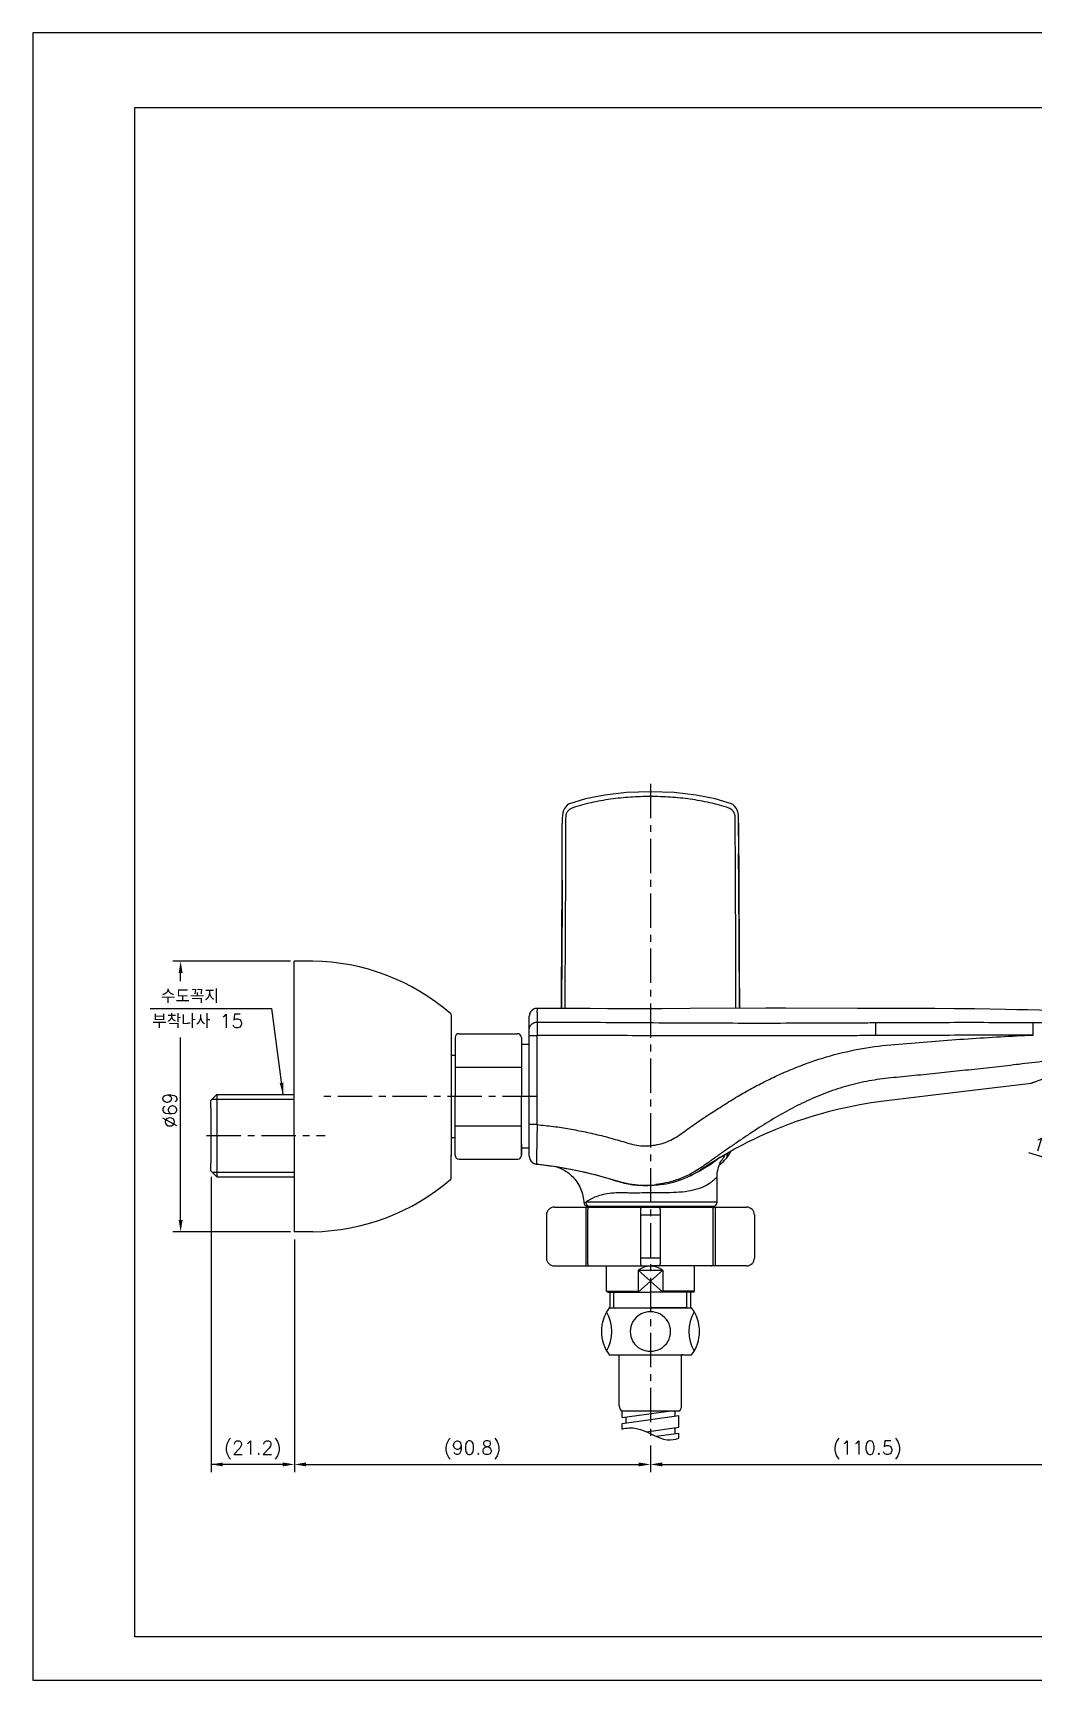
# Model space of a CAD drawing. Extents: x 20895 to 21489, y -3026 to -2606.
# Drawn here: x 20895.3 to 21150.3, y -3026.2 to -2606.2 of the extents above; entities that cross this region are included whole.
import ezdxf

# ---------------------------------------------------------------- set-up
doc = ezdxf.new("R2010")
doc.units = 0
doc.header["$LTSCALE"] = 7
doc.header["$MEASUREMENT"] = 0
doc.linetypes.add('ASULTYPE', pattern=[3, 2.5, 0.5])
doc.linetypes.add('CENTER', pattern=[2, 1.25, -0.25, 0.25, -0.25])
doc.layers.get('0').update_dxf_attribs({"color": 2, "linetype": 'CONTINUOUS'})
doc.layers.get('Defpoints').update_dxf_attribs({"linetype": 'CONTINUOUS'})
for name, color, linetype in [('02___PRT_ALL_AXES', 7, 'CONTINUOUS'), ('CL', 1, 'CENTER'), ('D', 2, 'CONTINUOUS'), ('DWG', 7, 'CONTINUOUS'), ('TXT', 4, 'CONTINUOUS')]:
    doc.layers.add(name, color=color, linetype=linetype)
doc.styles.add('GHS', font='ROMANS.shx', dxfattribs={"bigfont": 'GHS.shx'})
doc.dimstyles.new('ISO-25', dxfattribs={"dimscale": 0, "dimtxt": 3.5, "dimasz": 2, "dimexe": 1, "dimexo": 1, "dimgap": 1, "dimtad": 1, "dimdec": 4, "dimdsep": 46, "dimtxsty": 'GHS', "dimcen": 3, "dimclrd": 256, "dimclre": 256, "dimclrt": 256, "dimadec": 3, "dimazin": 0, "dimtfac": 1, "dimtdec": 4, "dimtmove": 0, "dimatfit": 0, "dimfxl": 0, "dimtvp": 1, "dimtolj": 1, "dimtzin": 0, "dimlwd": -1, "dimlwe": -1, "dimarcsym": 0})
doc.dimstyles.new('STANDARD$7', dxfattribs={"dimtxt": 3.5, "dimasz": 3, "dimexe": 1, "dimexo": 1, "dimgap": 1, "dimtad": 1, "dimdec": 4, "dimdsep": 46, "dimtxsty": 'GHS', "dimcen": 1, "dimclrd": 256, "dimclre": 256, "dimclrt": 2, "dimadec": 4, "dimazin": 2, "dimtfac": 1, "dimtdec": 4, "dimtmove": 2, "dimatfit": 2, "dimfxl": 0, "dimtolj": 1, "dimtzin": 0, "dimlwd": -1, "dimlwe": -1, "dimarcsym": 0})

# ---------------------------------------------------------------- blocks, each defined once
blk = doc.blocks.new('*D1')
at = {"layer": 'D'}
for p, q in [((21163.27, -2880.38), (21163.27, -2896.19)), ((21163.62, -2877.11), (21166.92, -2895.87)), ((21157.34, -2894.29), (21149.22, -2891.77))]:
    blk.add_line(p, q, dxfattribs=at)
for start, end in [(288.5842, 297.1683), (252.783, 270), (252.8317, 261.4158), (270, 280)]:
    blk.add_arc((21163.27, -2875.14), 20.04, start, end, dxfattribs=at)
for points in [[(21169.78, -2894.63), (21169.53, -2893.66), (21166.75, -2894.88)], [(21160.32, -2894.46), (21160.24, -2895.46), (21163.27, -2895.19)]]:
    blk.add_solid(points, dxfattribs=at)
at = {"layer": 'Defpoints', "color": 0}
for p in [(21160.56, -2859.78), (21163.27, -2875.14), (21163.44, -2876.13), (21163.27, -2879.38), (21165.6, -2895.05)]:
    blk.add_point(p, dxfattribs=at)
at = {"layer": 'D', "insert": (21154.09, -2890.4), "char_height": 3.5, "attachment_point": 5, "rotation": 342.783, "style": 'GHS'}
blk.add_mtext('\\A1;10°', dxfattribs=at)

msp = doc.modelspace()

# ---------------------------------------------------------------- linework, layer by layer
at = {"color": 7, "linetype": 'Continuous'}
for p, q in [((21028.56762, -2854.96787), (21023.85898, -2854.97392)), ((21032.58357, -2854.98233), (21028.56762, -2854.96787)), ((21037.38453, -2855.02407), (21032.58357, -2854.98233)), ((21041.8353, -2855.07202), (21037.38453, -2855.02407)), ((21044.28721, -2855.08536), (21041.8353, -2855.07202)), ((21047.18833, -2855.08636), (21044.28721, -2855.08536)), ((21055.77801, -2855.05913), (21047.18833, -2855.08636)), ((21049.82165, -2855.06977), (21049.5506, -2855.07769)), ((21050.05282, -2855.06419), (21049.82165, -2855.06977)), ((21050.30085, -2855.05941), (21050.05282, -2855.06419)), ((21050.57318, -2855.05562), (21050.30085, -2855.05941)), ((21050.79952, -2855.05364), (21050.57318, -2855.05562)), ((21051.07473, -2855.05267), (21050.79952, -2855.05364)), ((21051.3613, -2855.05333), (21051.07473, -2855.05267)), ((21051.61606, -2855.05534), (21051.3613, -2855.05333)), ((21051.87647, -2855.05868), (21051.61606, -2855.05534)), ((21051.92791, -2855.05948), (21051.87647, -2855.05868)), ((21052.36168, -2855.06709), (21051.92791, -2855.05948)), ((21062.88756, -2855.02888), (21055.77801, -2855.05913)), ((21082.17346, -2854.90894), (21062.88756, -2855.02888)), ((21087.16249, -2854.90568), (21082.17346, -2854.90894)), ((21125.23605, -2855.01156), (21114.69714, -2855.00071)), ((21130.30261, -2855.04351), (21125.23605, -2855.01156)), ((21135.38838, -2855.10335), (21130.30261, -2855.04351)), ((21021.86463, -2892.64952), (21021.86463, -2856.97388)), ((21110.17584, -2858.59776), (21110.17767, -2861.90538)), ((21021.86463, -2861.90102), (21023.86463, -2861.90102)), ((21023.86463, -2884.61649), (21023.86463, -2861.90102)), ((21146.66681, -2869.24236), (21146.05897, -2869.3129)), ((21112.27133, -2878.56507), (21123.4654, -2877.19677)), ((21023.86463, -2884.61649), (21021.86463, -2884.61659)), ((21021.8736, -2892.84234), (21021.88626, -2892.91244)), ((21072.20429, -2893.06507), (21072.20441, -2893.06493)), ((21023.66306, -2894.65517), (21023.94501, -2894.68411)), ((21023.94501, -2894.68411), (21024.65207, -2894.76013)), ((21026.5364, -2894.9981), (21027.09552, -2895.07791)), ((21050.85191, -2900.15281), (21052.20148, -2900.14553)), ((21052.20148, -2900.14553), (21053.60895, -2900.04265)), ((21053.60895, -2900.04265), (21054.1816, -2899.9631)), ((21054.16824, -2899.86696), (21054.14026, -2899.87005)), ((21035.75552, -2904.46033), (21036.30601, -2904.41766)), ((21069.76463, -2904.41766), (21036.30601, -2904.41766)), ((21036.75469, -2905.41766), (21068.76462, -2905.41766))]:
    msp.add_line(p, q, dxfattribs=at)
at = {"linetype": 'ASULTYPE'}
msp.add_line((21052.75654, -2935.70897), (21052.74736, -2935.70897), dxfattribs=at)
at = {"linetype": 'Continuous'}
msp.add_lwpolyline([(20895.31243, -3026.23662), (21489.31243, -3026.23662), (21489.31243, -2606.23662), (20895.31243, -2606.23662)], close=True, dxfattribs=at)
at = {"color": 7, "linetype": 'Continuous'}
for points in [[(21023.85797, -2854.97387), (21023.68255, -2854.98226), (21023.40862, -2855.02661), (21023.13683, -2855.11097), (21022.87271, -2855.23778), (21022.62518, -2855.40469), (21022.40324, -2855.60852), (21022.21396, -2855.84558), (21022.06197, -2856.10826), (21021.952, -2856.38906), (21021.88627, -2856.68134), (21021.86463, -2856.97388)], [(21114.69714, -2855.00071), (21105.57844, -2854.9719), (21087.16249, -2854.90568)], [(21178.22807, -2858.11192), (21174.98441, -2857.56865), (21171.40425, -2857.0392), (21167.92936, -2856.59572), (21164.5531, -2856.23387), (21161.27112, -2855.94813), (21158.08189, -2855.72894), (21154.98242, -2855.5667), (21151.96614, -2855.44872), (21149.02909, -2855.36155), (21146.15271, -2855.29376), (21143.32275, -2855.23776), (21135.38838, -2855.10335)], [(21123.4654, -2877.19677), (21136.97704, -2875.56554), (21149.87021, -2874.01548)], [(21067.16619, -2895.02301), (21068.02196, -2894.46246), (21068.91683, -2893.89202), (21069.85933, -2893.31015), (21070.84347, -2892.7194), (21071.86349, -2892.12054), (21072.92411, -2891.51197), (21074.02883, -2890.89445), (21075.17922, -2890.27067), (21076.37826, -2889.64189), (21077.63269, -2889.00523), (21078.94833, -2888.35843), (21080.31624, -2887.70737), (21081.72997, -2887.05962), (21083.22283, -2886.40587), (21084.80314, -2885.74359), (21086.48022, -2885.07042), (21088.23228, -2884.40053), (21090.04121, -2883.74756), (21091.95461, -2883.09891), (21093.98095, -2882.45582), (21096.11983, -2881.82379), (21098.39274, -2881.20539), (21100.81165, -2880.60712), (21103.37911, -2880.03538), (21106.11518, -2879.49674), (21109.07915, -2879.00368), (21112.27133, -2878.56507)], [(21021.86463, -2892.64952), (21021.89152, -2892.97641), (21021.97306, -2893.29911), (21022.10567, -2893.60139), (21022.28585, -2893.87731), (21022.50884, -2894.11983), (21022.76869, -2894.32252), (21023.0581, -2894.47968), (21023.37028, -2894.58746), (21023.67683, -2894.64068)], [(21022.04645, -2893.48687), (21022.15792, -2893.70257), (21022.29129, -2893.89918), (21022.44424, -2894.07297), (21022.61279, -2894.22228), (21022.79082, -2894.34754), (21022.97466, -2894.4506), (21023.161, -2894.53261), (21023.34709, -2894.59442), (21023.53254, -2894.6369), (21023.66308, -2894.65514)], [(21069.76463, -2898.11813), (21069.7707, -2897.77279), (21069.81727, -2897.10381), (21069.8986, -2896.50493), (21070.0056, -2895.96325), (21070.13266, -2895.46782), (21070.27208, -2895.02306), (21070.41728, -2894.62943), (21070.55828, -2894.29578), (21070.68233, -2894.03402), (21070.78323, -2893.841), (21070.853, -2893.71836), (21070.87117, -2893.68819)], [(21070.84943, -2894.44703), (21071.26392, -2894.07412), (21071.65203, -2893.68856), (21072.00571, -2893.30033), (21072.20429, -2893.06507)], [(21072.20408, -2893.06541), (21072.39817, -2892.81866), (21072.75822, -2892.30161), (21073.08258, -2891.7598), (21073.32941, -2891.28541)], [(21023.67677, -2894.64068), (21028.80093, -2895.28379), (21034.18527, -2896.27161), (21038.82277, -2897.371), (21042.4749, -2898.39559), (21045.13115, -2899.15257), (21047.42434, -2899.66744), (21049.57937, -2899.95163), (21051.45925, -2900.02609), (21053.68514, -2899.91627), (21054.168, -2899.86699)], [(21024.31992, -2894.72088), (21024.60927, -2894.75329), (21025.17177, -2894.81998)], [(21024.99239, -2894.79799), (21025.4696, -2894.8565), (21025.9996, -2894.92503), (21026.5364, -2894.9981)], [(21027.09552, -2895.07791), (21028.00428, -2895.2152), (21028.99694, -2895.3749), (21030.08068, -2895.55952), (21031.23274, -2895.7665), (21032.43279, -2895.99304), (21033.66267, -2896.23616), (21034.91242, -2896.4948), (21036.16914, -2896.76877), (21037.42165, -2897.05758), (21038.64465, -2897.35643), (21039.80615, -2897.65845), (21040.90934, -2897.96537), (21041.93326, -2898.27043), (21042.9308, -2898.58754), (21043.94864, -2898.91807), (21044.98148, -2899.22974), (21046.02826, -2899.49972), (21047.1232, -2899.73237), (21048.31012, -2899.92963), (21049.56076, -2900.07559), (21050.85191, -2900.15281)], [(21028.66231, -2895.32107), (21028.91941, -2895.40172), (21029.22711, -2895.50909), (21029.55007, -2895.63427), (21029.88478, -2895.77799), (21030.22658, -2895.94012), (21030.57156, -2896.12035), (21030.91485, -2896.31727), (21031.25585, -2896.53144), (21031.59265, -2896.76257), (21031.92447, -2897.01099), (21032.25021, -2897.2768), (21032.56878, -2897.56006), (21032.87905, -2897.86078), (21033.17988, -2898.17888), (21033.47012, -2898.51423), (21033.74858, -2898.86661), (21034.01408, -2899.23574), (21034.26543, -2899.62124), (21034.50141, -2900.02265), (21034.72086, -2900.43948), (21034.9226, -2900.87113), (21035.10546, -2901.31691), (21035.26828, -2901.77603), (21035.40994, -2902.24764), (21035.52934, -2902.73077), (21035.62542, -2903.22439), (21035.69715, -2903.72734), (21035.74357, -2904.23842), (21035.75552, -2904.46033)], [(21053.93748, -2899.98897), (21054.67427, -2899.94489), (21055.36812, -2899.88032), (21056.06534, -2899.79265), (21056.80768, -2899.67409), (21057.5713, -2899.52499), (21058.34162, -2899.34637), (21059.12202, -2899.13591), (21059.91146, -2898.8918), (21060.70749, -2898.61246), (21061.5072, -2898.29655), (21062.31059, -2897.94124), (21063.11725, -2897.54314), (21063.92428, -2897.10096), (21064.73376, -2896.61746), (21065.54248, -2896.10211), (21067.16619, -2895.02301)], [(21070.32912, -2894.86843), (21070.41976, -2894.7999), (21070.84943, -2894.44703)], [(21052.47442, -2900.00464), (21053.19498, -2900.00864), (21053.93748, -2899.98897)]]:
    msp.add_lwpolyline(points, dxfattribs=at)
for centre, start, end in [((21036.75461, -2904.41766), 182.4456544, 270), ((21068.76463, -2904.41766), 270, 0)]:
    msp.add_arc(centre, 1, start, end, dxfattribs=at)
for points, knots in [([(21023.85789, -2854.97387), (21023.85261, -2854.97397), (21023.85163, -2855.00313), (21023.84473, -2855.03774), (21023.84287, -2855.11388), (21023.83951, -2855.21028), (21023.8378, -2855.33649), (21023.83575, -2855.55663), (21023.83549, -2855.89967), (21023.83736, -2856.39168), (21023.84145, -2856.99138), (21023.84743, -2857.69774), (21023.85217, -2858.20414), (21023.85462, -2858.47495)], [0, 0, 0, 0, 0.00452301, 0.016979943, 0.037380596, 0.065579415, 0.101409308, 0.144786928, 0.254454935, 0.394994234, 0.566270636, 0.768049922, 1, 1, 1, 1]), ([(21021.86463, -2860.34901), (21021.86463, -2860.11503), (21021.9659, -2859.61811), (21022.41525, -2858.98293), (21023.08908, -2858.56941), (21023.60607, -2858.47612), (21023.85461, -2858.47495)], [0, 0, 0, 0, 0.232887807, 0.48940913, 0.752616188, 1, 1, 1, 1]), ([(21023.85461, -2858.47478), (21027.45134, -2858.45752), (21034.64499, -2858.45342), (21045.43457, -2858.58286), (21056.22477, -2858.61225), (21067.01489, -2858.66772), (21077.80513, -2858.7066), (21086.7971, -2858.69623), (21093.99051, -2858.66977), (21099.38559, -2858.65239), (21104.78074, -2858.63754), (21108.37745, -2858.60476), (21110.17584, -2858.59776)], [0, 0, 0, 0, 0.125000408, 0.249998286, 0.374998697, 0.499997557, 0.624998545, 0.749999804, 0.812499393, 0.87499704, 0.93749915, 1, 1, 1, 1]), ([(21023.85461, -2858.47478), (21023.85619, -2858.65017), (21023.86206, -2859.79226), (21023.86393, -2860.93435), (21023.86463, -2861.90104)], [0, 0, 0, 0, 0.153582278, 1, 1, 1, 1]), ([(21110.17584, -2858.59776), (21113.5209, -2858.58475), (21120.21104, -2858.54461), (21133.59157, -2858.50616), (21143.62703, -2858.53263), (21150.31731, -2858.53956)], [0, 0, 0, 0, 0.249996078, 0.499998889, 1, 1, 1, 1]), ([(21150.3194, -2861.76494), (21150.31485, -2861.08098), (21150.31169, -2860.00585), (21150.3201, -2858.9307), (21150.31731, -2858.53956)], [0, 0, 0, 0, 0.636177818, 1, 1, 1, 1]), ([(21150.31731, -2858.53956), (21151.37819, -2858.54073), (21153.50002, -2858.54564), (21156.68255, -2858.57565), (21159.86449, -2858.64724), (21163.04439, -2858.78422), (21165.69051, -2858.96752), (21167.80448, -2859.14943), (21169.38796, -2859.3067), (21170.96588, -2859.47771), (21172.27163, -2859.61295), (21173.2948, -2859.68512), (21174.0048, -2859.71198), (21174.61075, -2859.70341), (21174.97555, -2859.67073), (21175.12325, -2859.63189)], [0, 0, 0, 0, 0.128053705, 0.256116065, 0.384160574, 0.512211705, 0.640264727, 0.704291767, 0.76831907, 0.832332196, 0.895880233, 0.926742191, 0.956145752, 0.981565704, 1, 1, 1, 1]), ([(21023.86463, -2884.61647), (21025.24719, -2884.73792), (21028.00809, -2885.03541), (21032.12421, -2885.67038), (21036.21514, -2886.45104), (21039.59532, -2887.23868), (21042.28249, -2887.93545), (21044.28641, -2888.5008), (21046.28161, -2889.09547), (21048.2827, -2889.66781), (21050.33724, -2890.04559), (21052.08016, -2890.03501), (21053.45966, -2889.88903), (21054.83078, -2889.6702), (21056.50339, -2889.19026), (21058.41732, -2888.35532), (21060.17596, -2887.23344), (21061.865, -2886.01778), (21063.56193, -2884.81118), (21065.26899, -2883.61923), (21067.57448, -2882.07257), (21070.50416, -2880.21295), (21074.0119, -2877.96835), (21077.62081, -2875.88876), (21081.29334, -2873.92565), (21085.03311, -2872.09221), (21088.85261, -2870.43114), (21094.02836, -2868.42171), (21100.66425, -2866.36258), (21108.8394, -2864.69395), (21117.13978, -2863.97265), (21125.43256, -2863.29303), (21133.72986, -2862.7005), (21142.02463, -2862.18656), (21147.55514, -2861.89802), (21150.3194, -2861.765)], [0, 0, 0, 0, 0.031265647, 0.062532112, 0.093798708, 0.125065541, 0.140699554, 0.156333581, 0.171967831, 0.187600243, 0.20322016, 0.218837279, 0.226653232, 0.234468952, 0.250089285, 0.265709036, 0.281335745, 0.296969667, 0.312603909, 0.328238052, 0.343872109, 0.375140385, 0.406408148, 0.437674452, 0.468941598, 0.500207895, 0.531474149, 0.562740239, 0.625253374, 0.687759191, 0.750276909, 0.812779842, 0.875244241, 0.937655709, 1, 1, 1, 1]), ([(21110.17767, -2861.90537), (21108.37946, -2861.90901), (21104.78305, -2861.93397), (21099.38842, -2861.93517), (21093.99386, -2861.93856), (21083.20479, -2861.94737), (21067.02114, -2861.93988), (21045.44289, -2861.924), (21031.0574, -2861.89446), (21023.86463, -2861.90102)], [0, 0, 0, 0, 0.062500555, 0.125003293, 0.18750153, 0.250000511, 0.500000959, 0.749999537, 1, 1, 1, 1]), ([(21150.3194, -2861.76493), (21148.64688, -2861.77627), (21145.30178, -2861.79681), (21138.61136, -2861.80107), (21130.24843, -2861.83462), (21120.21298, -2861.86729), (21113.52279, -2861.89858), (21110.17767, -2861.90537)], [0, 0, 0, 0, 0.124997837, 0.249999172, 0.500005553, 0.750003014, 1, 1, 1, 1]), ([(21176.10583, -2862.17651), (21175.45428, -2862.90031), (21173.9983, -2864.14815), (21171.62955, -2865.30344), (21169.44517, -2865.91455), (21167.51183, -2866.33402), (21165.65936, -2866.71174), (21163.18379, -2867.15442), (21160.19206, -2867.62331), (21156.70671, -2868.05046), (21152.23272, -2868.58393), (21148.89579, -2868.98331), (21146.66681, -2869.24236)], [0, 0, 0, 0, 0.094934952, 0.184371058, 0.254684586, 0.315616997, 0.377242504, 0.438966841, 0.560762162, 0.672385917, 0.781248005, 1, 1, 1, 1]), ([(21146.05897, -2869.3129), (21144.02798, -2869.54828), (21139.96394, -2870.0119), (21133.86423, -2870.68398), (21127.75576, -2871.32713), (21121.64951, -2871.96488), (21116.60406, -2872.44909), (21112.67089, -2872.82883), (21108.95949, -2873.3236), (21104.43892, -2874.27), (21099.13541, -2875.86275), (21093.96385, -2877.92564), (21088.9192, -2880.35044), (21084.03433, -2883.13648), (21080.03252, -2885.61537), (21076.84945, -2887.78), (21074.42477, -2889.42951), (21071.99404, -2891.06039), (21069.61903, -2892.74346), (21066.9663, -2894.6646), (21063.63767, -2896.99662), (21060.00803, -2898.61443), (21056.68655, -2899.51629), (21054.99217, -2899.77555), (21054.16824, -2899.86696)], [0, 0, 0, 0, 0.062078513, 0.124193902, 0.186321499, 0.248571333, 0.310600321, 0.340219494, 0.368540411, 0.424247505, 0.480237884, 0.536464216, 0.593126592, 0.650039141, 0.70712843, 0.736004198, 0.766905828, 0.796170132, 0.824876914, 0.855272948, 0.895653589, 0.948066615, 0.974829993, 1, 1, 1, 1]), ([(21023.86467, -2884.61647), (21023.85456, -2885.26732), (21023.83029, -2886.54417), (21023.79698, -2888.39803), (21023.76557, -2890.10781), (21023.74048, -2891.41219), (21023.72258, -2892.33519), (21023.71114, -2892.92022), (21023.70116, -2893.42502), (21023.6929, -2893.84497), (21023.68684, -2894.14016), (21023.68323, -2894.33084), (21023.68045, -2894.43916), (21023.6801, -2894.52308), (21023.67561, -2894.58462), (21023.68055, -2894.61916), (21023.67432, -2894.63739), (21023.67677, -2894.64068)], [0, 0, 0, 0, 0.194771127, 0.382130969, 0.554807517, 0.706460942, 0.772503483, 0.831043472, 0.88155021, 0.923577807, 0.956733577, 0.969876686, 0.98067343, 0.989096459, 0.995133188, 0.998771672, 1, 1, 1, 1]), ([(21070.51168, -2892.91846), (21070.1416, -2893.22141), (21069.22847, -2893.95749), (21067.55253, -2895.15288), (21065.33516, -2896.49511), (21063.63559, -2897.34109), (21062.70899, -2897.74554)], [0, 0, 0, 0, 0.155898656, 0.38223798, 0.670438905, 1, 1, 1, 1]), ([(21070.76684, -2893.87376), (21070.93551, -2893.68575), (21071.21482, -2893.33896), (21071.52923, -2892.84502), (21071.70064, -2892.47905), (21071.7658, -2892.26247), (21071.75539, -2892.18349)], [0, 0, 0, 0, 0.381988036, 0.672940608, 0.87952174, 1, 1, 1, 1]), ([(21072.20397, -2893.06555), (21072.23151, -2893.03209), (21072.26923, -2892.90373), (21072.3291, -2892.65687), (21072.37784, -2892.27508), (21072.39571, -2891.97926), (21072.4018, -2891.81068)], [0, 0, 0, 0, 0.101785256, 0.303077209, 0.603863525, 1, 1, 1, 1]), ([(21023.66755, -2894.639), (21023.6643, -2894.64212), (21023.65409, -2894.65008), (21023.66338, -2894.64996), (21023.66427, -2894.65526), (21023.66307, -2894.65514)], [0, 0, 0, 0, 0.63173585, 0.830383662, 1, 1, 1, 1]), ([(21052.76463, -2901.9758), (21051.82572, -2901.98853), (21050.42655, -2902.05181), (21048.57444, -2902.08209), (21047.22268, -2902.0515), (21045.90972, -2902.01198), (21044.26019, -2902.00982), (21042.35466, -2902.13765), (21040.30218, -2902.50902), (21038.26085, -2903.17929), (21036.97949, -2903.89651), (21036.30601, -2904.41766)], [0, 0, 0, 0, 0.166341179, 0.248069948, 0.328084621, 0.405831088, 0.480762935, 0.620241116, 0.743576613, 0.849147155, 1, 1, 1, 1]), ([(21069.76463, -2898.11813), (21069.76462, -2898.09306), (21069.75887, -2898.03195), (21069.65282, -2898.0393), (21069.55802, -2898.11851), (21069.41141, -2898.23899), (21069.23255, -2898.41271), (21069.01367, -2898.62161), (21068.75944, -2898.85758), (21068.35717, -2899.20626), (21067.76732, -2899.65194), (21066.60597, -2900.35229), (21064.79077, -2901.07997), (21062.23575, -2901.66744), (21059.29411, -2901.97155), (21056.09386, -2901.9767), (21053.88935, -2901.96006), (21052.76463, -2901.9758)], [0, 0, 0, 0, 0.004172094, 0.007698503, 0.014495, 0.02507043, 0.039081467, 0.056020782, 0.075394461, 0.09678952, 0.14457067, 0.198185131, 0.322005735, 0.467863483, 0.633182357, 0.812857558, 1, 1, 1, 1]), ([(21036.30601, -2904.41766), (21036.30601, -2904.6716), (21036.50491, -2905.19638), (21037.02596, -2905.41766), (21037.27417, -2905.41766)], [0, 0, 0, 0, 0.505720117, 1, 1, 1, 1])]:
    msp.add_open_spline(points, degree=3, knots=knots, dxfattribs=at)
at = {"layer": '02___PRT_ALL_AXES', "color": 7, "linetype": 'Continuous'}
for p, q in [((21021.86463, -2864.19716), (21019.86463, -2864.19716)), ((21021.86463, -2890.63816), (21019.86463, -2890.63816)), ((21069.76463, -2904.41766), (21069.76463, -2898.11844))]:
    msp.add_line(p, q, dxfattribs=at)
msp.add_open_spline([(21149.87013, -2874.01547), (21149.86924, -2874.01036), (21149.90197, -2874.00986), (21149.93199, -2873.98626), (21150.01108, -2873.9627), (21150.10795, -2873.92302), (21150.23756, -2873.8754), (21150.46338, -2873.79068), (21150.81436, -2873.66237), (21151.31378, -2873.48346), (21151.91473, -2873.27376), (21152.61113, -2873.0368), (21153.39715, -2872.77833), (21154.26629, -2872.50502), (21155.5669, -2872.12018), (21157.34322, -2871.65869), (21159.61861, -2871.20542), (21162.00696, -2870.871), (21164.40484, -2870.62755), (21166.70358, -2870.3283), (21168.80507, -2869.93919), (21170.6296, -2869.49528), (21171.93051, -2869.06381), (21172.78323, -2868.72967), (21173.27653, -2868.51918), (21173.66308, -2868.34002), (21173.94438, -2868.20809), (21174.11029, -2868.11765), (21174.18992, -2868.08446), (21174.20773, -2868.0717)], degree=3, knots=[0, 0, 0, 0, 0.000617848, 0.002457239, 0.00551024, 0.009768778, 0.015224015, 0.021858736, 0.038577109, 0.059740928, 0.08512005, 0.114452536, 0.147441716, 0.183764219, 0.2230705, 0.309140271, 0.402465808, 0.499506437, 0.59653121, 0.689814525, 0.775782946, 0.851214966, 0.913494773, 0.9390017, 0.960395884, 0.97741551, 0.989814697, 0.997387931, 1, 1, 1, 1], dxfattribs=at)
at = {"layer": 'CL'}
for p, q in [((21052.75966, -2797.70845), (21052.75966, -2965.41917)), ((21023.76988, -2877.41766), (20968.59925, -2877.41766)), ((20939.59067, -2887.41766), (20969.78366, -2887.41766))]:
    msp.add_line(p, q, dxfattribs=at)
at = {"layer": 'D'}
for p, q in [((20960.95937, -2842.91766), (20930.97027, -2842.91766)), ((20932.97027, -2847.99217), (20932.97027, -2845.91766)), ((20925.20384, -2854.98143), (20956.21451, -2854.98143)), ((20932.97027, -2908.91766), (20932.97027, -2862.398)), ((21002.95937, -2869.91766), (21019.86463, -2869.91766)), ((20941.00681, -2878.11766), (20961.95937, -2878.11766)), ((21002.95937, -2884.91766), (21019.86463, -2884.91766)), ((20940.72532, -2897.91766), (20940.72532, -2973.24818)), ((20941.00681, -2896.71766), (20961.95937, -2896.71766)), ((20960.95937, -2911.91766), (20930.97027, -2911.91766)), ((20961.97789, -2913.91766), (20961.97789, -2973.24818)), ((21049.63966, -2921.74305), (21055.87966, -2921.74305)), ((21049.63966, -2921.74305), (21049.63966, -2927.34504)), ((21049.63966, -2921.74305), (21055.87966, -2927.34504)), ((21055.87966, -2921.74305), (21049.63966, -2927.34504)), ((21055.87966, -2921.74305), (21055.87966, -2927.34504)), ((21041.5607, -2927.04504), (21049.63966, -2927.04504)), ((21043.44778, -2931.34504), (21043.44778, -2927.34504)), ((21063.95861, -2927.04504), (21055.87966, -2927.04504)), ((21062.07154, -2931.34504), (21062.07154, -2927.34504)), ((20961.97789, -2958.62191), (20961.97789, -2973.24818)), ((21052.75966, -2966.41917), (21052.75966, -2973.24818)), ((21052.75966, -2966.41917), (21052.75966, -2973.24818)), ((20959.97789, -2971.24818), (20940.72532, -2971.24818)), ((20963.97789, -2971.24818), (21050.75966, -2971.24818)), ((21055.75966, -2971.24818), (21160.27084, -2971.24818))]:
    msp.add_line(p, q, dxfattribs=at)
msp.add_arc((21052.75966, -2925.90256), 5.1996, 53.1268302, 126.8731698, dxfattribs=at)
msp.add_open_spline([(21045.50966, -2962.23993), (21046.75026, -2961.92452), (21050.64476, -2961.61098), (21055.49373, -2965.51082), (21059.02999, -2964.90576), (21060.00966, -2964.55432)], degree=3, knots=[6.594723209, 6.594723209, 6.594723209, 6.594723209, 10.483927111, 18.838771515, 22.062251611, 22.062251611, 22.062251611, 22.062251611], dxfattribs=at)
for points in [[(20932.47027, -2845.91766), (20933.47027, -2845.91766), (20932.97027, -2842.91766)], [(20932.47027, -2908.91766), (20933.47027, -2908.91766), (20932.97027, -2911.91766)], [(20943.72532, -2971.74818), (20940.72532, -2971.24818), (20943.72532, -2970.74818)], [(20958.97789, -2971.74818), (20961.97789, -2971.24818), (20958.97789, -2970.74818)], [(20964.97789, -2971.74818), (20961.97789, -2971.24818), (20964.97789, -2970.74818)], [(21049.75966, -2971.74818), (21052.75966, -2971.24818), (21049.75966, -2970.74818)], [(21055.75966, -2970.74818), (21055.75966, -2971.74818), (21052.75966, -2971.24818)]]:
    msp.add_solid(points, dxfattribs=at)
at = {"layer": 'DWG'}
for p, q in [((21032.09503, -2802.80017), (21032.09586, -2802.79986)), ((21073.41102, -2802.80008), (21073.40949, -2802.7995)), ((21075.24095, -2810.99293), (21075.23112, -2806.79164)), ((21075.23363, -2807.73684), (21075.23372, -2807.78182)), ((21075.23378, -2807.81518), (21075.23363, -2807.73686)), ((21075.24627, -2812.86611), (21075.24681, -2813.04046)), ((21075.2544, -2815.24085), (21075.25543, -2815.51208)), ((21075.29452, -2823.61052), (21075.25536, -2815.49549)), ((21075.25543, -2815.51208), (21075.2556, -2815.55667)), ((21075.2556, -2815.55667), (21075.25579, -2815.60616)), ((21075.2704, -2818.99081), (21075.26355, -2817.4861)), ((21075.26482, -2817.79257), (21075.27038, -2819.01382)), ((21030.24836, -2822.25922), (21030.21786, -2828.43645)), ((21030.24514, -2823.03443), (21030.24836, -2822.25781)), ((21030.24836, -2822.25923), (21030.24547, -2822.9486)), ((20961.95937, -2887.41766), (20961.95937, -2842.91766)), ((20966.64017, -2842.91766), (20961.95937, -2842.91766)), ((21001.95937, -2856.64603), (21001.95937, -2862.41766)), ((21001.95937, -2862.41766), (21001.95937, -2877.41766)), ((21002.95937, -2862.41766), (21002.95937, -2877.41766)), ((21003.95937, -2861.41766), (21018.86463, -2861.41766)), ((21019.86463, -2862.41766), (21019.86463, -2877.41766)), ((21019.86463, -2862.41766), (21019.86463, -2877.41766)), ((21019.86463, -2864.21766), (21019.86463, -2877.41766)), ((21001.95937, -2866.91766), (21002.95937, -2866.91766)), ((20940.70681, -2878.41766), (20942.20681, -2876.91766)), ((20942.20681, -2876.91766), (20961.95937, -2876.91766)), ((20942.20681, -2876.91766), (20942.20681, -2897.91766)), ((20940.70681, -2880.41766), (20940.70681, -2878.41766)), ((20940.70681, -2880.41766), (20940.70681, -2894.41766)), ((21001.95937, -2877.41766), (21001.95937, -2892.41766)), ((21002.95937, -2892.41766), (21002.95937, -2877.41766)), ((21019.86463, -2892.41766), (21019.86463, -2877.41766)), ((20961.95937, -2887.41766), (20961.95937, -2911.91766)), ((21001.95937, -2887.91766), (21002.95937, -2887.91766)), ((21019.86463, -2889.51766), (21019.86463, -2890.61766)), ((21019.86463, -2889.51766), (21019.86463, -2892.41766)), ((21001.95937, -2898.18929), (21001.95937, -2892.41766)), ((21003.95937, -2893.41766), (21018.95937, -2893.41766)), ((20940.70681, -2896.41766), (20940.70681, -2894.41766)), ((20940.70681, -2896.41766), (20942.20681, -2897.91766)), ((20942.20681, -2897.91766), (20961.95937, -2897.91766)), ((21041.5607, -2905.63897), (21041.5607, -2905.41766)), ((21063.95861, -2905.63897), (21063.95861, -2905.41766)), ((20966.64017, -2911.91766), (20961.95937, -2911.91766)), ((21041.5607, -2927.04504), (21041.5607, -2920.63897)), ((21041.5607, -2920.90284), (21041.5607, -2920.63897)), ((21063.95861, -2927.04504), (21063.95861, -2920.63897)), ((21063.95861, -2920.90284), (21063.95861, -2920.63897)), ((21041.8607, -2927.34504), (21041.5607, -2927.04504)), ((21041.8707, -2927.34504), (21052.75966, -2927.34504)), ((21041.9482, -2927.34504), (21042.46278, -2927.34504)), ((21042.46278, -2931.34504), (21042.46278, -2927.34504)), ((21063.64861, -2927.34504), (21052.75966, -2927.34504)), ((21063.05654, -2931.34504), (21063.05654, -2927.34504)), ((21063.57111, -2927.34504), (21063.05654, -2927.34504)), ((21063.65861, -2927.34504), (21063.95861, -2927.04504)), ((21043.65966, -2931.34504), (21052.75966, -2931.34504)), ((21061.85966, -2931.34504), (21052.75966, -2931.34504))]:
    msp.add_line(p, q, dxfattribs=at)
at = {"layer": 'DWG', "color": 7, "linetype": 'Continuous'}
for p, q in [((21028.25966, -2905.63897), (21077.25966, -2905.63897)), ((21036.25966, -2905.63897), (21036.25966, -2920.63897)), ((21036.75966, -2920.13897), (21036.75966, -2906.13897)), ((21050.25966, -2906.13897), (21050.25966, -2920.13897)), ((21055.25966, -2906.13897), (21055.25966, -2920.13897)), ((21068.75966, -2920.13897), (21068.75966, -2906.13897)), ((21069.25966, -2905.63897), (21069.25966, -2920.63897)), ((21026.25966, -2907.63897), (21026.25966, -2918.63897)), ((21050.25966, -2907.63897), (21055.25966, -2907.63897)), ((21079.25966, -2907.63897), (21079.25966, -2918.63897)), ((21055.25966, -2918.63897), (21050.25966, -2918.63897)), ((21028.25966, -2920.63897), (21052.75966, -2920.63897)), ((21050.75966, -2920.63897), (21052.78177, -2920.63897)), ((21077.25966, -2920.63897), (21052.75966, -2920.63897)), ((21054.75966, -2920.63897), (21052.78177, -2920.63897)), ((21042.25966, -2931.34504), (21063.25966, -2931.34504)), ((21042.25966, -2943.34504), (21063.25966, -2943.34504)), ((21044.80966, -2956.3304), (21044.80966, -2943.34504)), ((21060.70966, -2956.3304), (21060.70966, -2943.34504)), ((21061.00966, -2943.34504), (21060.70966, -2943.34504)), ((21059.00966, -2957.64504), (21045.50966, -2957.64504)), ((21045.50966, -2959.31472), (21057.39003, -2957.64504)), ((21045.50966, -2959.31472), (21045.50966, -2957.64504)), ((21045.50966, -2960.79523), (21060.00966, -2958.75739)), ((21045.50966, -2962.23993), (21045.50966, -2960.79523)), ((21046.50966, -2959.17417), (21046.50966, -2960.65469)), ((21059.00966, -2957.64504), (21059.00966, -2958.89793)), ((21060.00966, -2957.64504), (21059.00966, -2957.64504)), ((21060.00966, -2961.78687), (21060.00966, -2958.75739)), ((21051.75404, -2962.94712), (21060.00966, -2961.78687)), ((21054.17948, -2964.08677), (21060.00966, -2963.26739)), ((21059.00966, -2961.92741), (21059.00966, -2963.40793)), ((21060.00966, -2964.55432), (21060.00966, -2963.26739))]:
    msp.add_line(p, q, dxfattribs=at)
at = {"layer": 'DWG'}
for points in [[(21052.75966, -2799.70833), (21046.69052, -2799.93161), (21041.12462, -2800.55977), (21036.21638, -2801.53048), (21032.09503, -2802.80017)], [(21073.41104, -2802.80008), (21069.29096, -2801.53762), (21064.38544, -2800.56965), (21058.82297, -2799.93687), (21052.75966, -2799.70846)], [(21032.09582, -2802.79953), (21031.90015, -2802.89165), (21031.52175, -2803.16468), (21031.16664, -2803.53381), (21030.85391, -2803.98158), (21030.59912, -2804.50496), (21030.41696, -2805.09844), (21030.31678, -2805.74993), (21030.28382, -2806.44894), (21030.27887, -2807.1905), (21030.2785, -2807.78369)], [(21075.23112, -2806.79164), (21075.19096, -2805.74981), (21075.00944, -2804.80611), (21074.66929, -2804.00335), (21074.23066, -2803.39435), (21073.7387, -2802.96832), (21073.4095, -2802.79948)], [(21075.47755, -2854.95058), (21075.45387, -2849.72197), (21075.29452, -2823.61052)], [(21030.21786, -2828.43645), (21030.14291, -2840.21021), (21030.04398, -2854.96025)]]:
    msp.add_lwpolyline(points, dxfattribs=at)
for centre, radius, start, end in [((21032.14772, -2802.93739), 0.14729, 104.5020757, 110.6456297), ((17156.82369, -2806.95816), 3873.45489, 359.77368848, 359.98779785), ((20965.85937, -2897.91211), 55, 49.215862, 89.186581), ((21001.45937, -2856.64603), 0.5, 0, 49.215862), ((21003.95937, -2862.41766), 1, 90, 180), ((21018.86463, -2862.41766), 1, 0, 90), ((21003.95937, -2892.41766), 1, 180, 270), ((21018.86463, -2892.41766), 1, 270, 0), ((20965.85937, -2856.9232), 55, 270.813419, 310.784138), ((21001.45937, -2898.18929), 0.5, 310.784138, 0)]:
    msp.add_arc(centre, radius, start, end, dxfattribs=at)
at = {"layer": 'DWG', "color": 7, "linetype": 'Continuous'}
for centre, radius, start, end in [((21028.25966, -2907.63897), 2, 90, 180), ((21037.25966, -2906.13897), 0.5, 90, 180), ((21050.75966, -2906.13897), 0.5, 90, 180), ((21054.75966, -2906.13897), 0.5, 0, 90), ((21068.25966, -2906.13897), 0.5, 0, 90), ((21077.25966, -2907.63897), 2, 0, 90), ((21028.25966, -2918.63897), 2, 180, 270), ((21077.25966, -2918.63897), 2, 270, 0), ((21037.25966, -2920.13897), 0.5, 180, 270), ((21050.75966, -2920.13897), 0.5, 180, 270), ((21054.75966, -2920.13897), 0.5, 270, 0), ((21068.25966, -2920.13897), 0.5, 270, 0), ((21050.25966, -2937.34504), 10, 143.1175035, 216.8698976), ((21055.25966, -2937.34504), 10, 323.1301024, 36.9083403), ((21032.93915, -2937.34504), 10, 330, 30), ((21052.6419, -2937.36652), 5.02287, 88.6565884, 271.3434116), ((21052.87742, -2937.36652), 5.02287, 268.6565884, 91.3434116), ((21072.58016, -2937.34504), 10, 150, 210), ((21046.30897, -2956.37575), 1.5, 178.2676347, 237.8), ((21059.21034, -2956.37575), 1.5, 302.2, 1.7323653)]:
    msp.add_arc(centre, radius, start, end, dxfattribs=at)
at = {"layer": 'DWG'}
for points, knots in [([(21052.75965, -2800.94803), (21051.06088, -2800.94792), (21047.66636, -2801.05993), (21042.60942, -2801.57058), (21038.4496, -2802.30279), (21035.18968, -2803.10842), (21033.59185, -2803.60342), (21032.80627, -2803.88048)], [0, 0, 0, 0, 0.251660897, 0.502701756, 0.752424712, 0.876596639, 1, 1, 1, 1]), ([(21072.71487, -2803.88498), (21071.92945, -2803.60725), (21070.33156, -2803.11168), (21067.07135, -2802.30558), (21062.91118, -2801.57221), (21057.85363, -2801.06068), (21054.45866, -2800.94814), (21052.75965, -2800.94803)], [0, 0, 0, 0, 0.123398791, 0.247571164, 0.497294052, 0.748336193, 1, 1, 1, 1]), ([(21032.80629, -2803.88049), (21032.61115, -2803.94931), (21032.23784, -2804.13269), (21031.84359, -2804.46969), (21031.58843, -2804.78867), (21031.42913, -2805.04921), (21031.30616, -2805.32823), (21031.19469, -2805.71956), (21031.15054, -2806.12643), (21031.14101, -2806.53419), (21031.1367, -2806.94362), (21031.13174, -2807.45564), (21031.13042, -2807.86532), (21031.12947, -2808.07025)], [0, 0, 0, 0, 0.126587135, 0.251556931, 0.313806304, 0.375923638, 0.437843839, 0.499750147, 0.624168504, 0.686736031, 0.749375142, 0.87462976, 1, 1, 1, 1]), ([(21074.38267, -2808.03643), (21074.38145, -2807.83339), (21074.3786, -2807.52885), (21074.37592, -2807.12283), (21074.37595, -2806.71724), (21074.36791, -2806.21122), (21074.30681, -2805.70802), (21074.19897, -2805.31996), (21074.04133, -2804.95022), (21073.74561, -2804.53399), (21073.27708, -2804.13706), (21072.90775, -2803.95318), (21072.71487, -2803.88498)], [0, 0, 0, 0, 0.125411189, 0.188097406, 0.250777933, 0.375919218, 0.50061607, 0.562449419, 0.62409324, 0.748132887, 0.87364485, 1, 1, 1, 1]), ([(21031.12935, -2808.07025), (21031.11017, -2812.23235), (21031.10058, -2820.60285), (21031.04533, -2831.09314), (21030.99585, -2839.54936), (21030.96288, -2845.8873), (21030.95072, -2850.10536), (21030.94832, -2852.19534), (21030.94726, -2853.1185), (21030.9469, -2854.04166), (21030.94725, -2854.96482)], [0, 0, 0, 0, 0.1217801042, 0.2449117915, 0.3069392984, 0.3692050341, 0.4303558366, 0.4303558366, 0.4303558366, 0.4573664923, 0.4573664923, 0.4573664923, 0.4573664923]), ([(21074.57419, -2854.9562), (21074.57585, -2854.02837), (21074.57678, -2853.10054), (21074.57696, -2852.1727), (21074.57737, -2850.1344), (21074.57092, -2845.95856), (21074.54434, -2839.65346), (21074.49827, -2831.15986), (21074.43432, -2820.62364), (21074.40768, -2812.21658), (21074.38258, -2808.03644)], [0.5444110967, 0.5444110967, 0.5444110967, 0.5444110967, 0.5714384359, 0.5714384359, 0.5714384359, 0.630813326, 0.6930788171, 0.7551049124, 0.8782320083, 1, 1, 1, 1]), ([(21075.23372, -2807.78182), (21075.23451, -2808.20476), (21075.23793, -2809.89953), (21075.24232, -2811.59429), (21075.24627, -2812.86611)], [0, 0, 0, 0, 0.249560784, 1, 1, 1, 1]), ([(21075.28374, -2821.64298), (21075.28256, -2821.42174), (21075.27793, -2820.53769), (21075.27354, -2819.65363), (21075.2704, -2818.99081)], [0, 0, 0, 0, 0.250257726, 1, 1, 1, 1]), ([(21075.28186, -2821.33823), (21075.32148, -2828.99522), (21075.40003, -2839.27121), (21075.42863, -2849.54781), (21075.43032, -2852.16715), (21075.43091, -2853.09506), (21075.4308, -2854.02297), (21075.43003, -2854.95088)], [0, 0, 0, 0, 0.4965862291, 0.6664556231, 0.6664556231, 0.6664556231, 0.7266323519, 0.7266323519, 0.7266323519, 0.7266323519]), ([(21075.47726, -2854.95058), (21075.47394, -2854.02269), (21075.47019, -2853.09481), (21075.46597, -2852.16692), (21075.4596, -2850.76792), (21075.42951, -2845.11718), (21075.36377, -2834.94257), (21075.30772, -2826.16694), (21075.28374, -2821.64298)], [0.2424810211, 0.2424810211, 0.2424810211, 0.2424810211, 0.3057896594, 0.3057896594, 0.3057896594, 0.4012421031, 0.6913345353, 1, 1, 1, 1]), ([(21030.22839, -2826.51086), (21030.20441, -2831.07649), (21030.14822, -2839.63651), (21030.08666, -2848.19648), (21030.06407, -2852.19092), (21030.05885, -2853.11404), (21030.05396, -2854.03717), (21030.04934, -2854.96029)], [0, 0, 0, 0, 0.3332195889, 0.6247520061, 0.6247520061, 0.6247520061, 0.6921254965, 0.6921254965, 0.6921254965, 0.6921254965]), ([(21030.09132, -2854.96066), (21030.09186, -2854.03746), (21030.09304, -2853.11427), (21030.09489, -2852.19108), (21030.09883, -2850.22041), (21030.13083, -2841.23497), (21030.20087, -2832.25003), (21030.23506, -2825.23544)], [0.2979792492, 0.2979792492, 0.2979792492, 0.2979792492, 0.3633868745, 0.3633868745, 0.3633868745, 0.5030072826, 1, 1, 1, 1]), ([(21030.24547, -2822.9486), (21030.2442, -2823.24506), (21030.23894, -2824.43248), (21030.23307, -2825.6199), (21030.22839, -2826.51086)], [0, 0, 0, 0, 0.249668656, 1, 1, 1, 1])]:
    msp.add_open_spline(points, degree=3, knots=knots, dxfattribs=at)
for points in [[(21075.24681, -2813.04046), (21075.24912, -2813.77392), (21075.25165, -2814.50739), (21075.2544, -2815.24085)], [(21075.25579, -2815.60616), (21075.25859, -2816.33496), (21075.26161, -2817.06377), (21075.26482, -2817.79257)], [(21075.26355, -2817.4861), (21075.26081, -2816.85957), (21075.25822, -2816.23304), (21075.25579, -2815.60651)], [(21075.27038, -2819.01382), (21075.27402, -2819.78862), (21075.27785, -2820.56343), (21075.28186, -2821.33823)], [(21030.23506, -2825.23544), (21030.23863, -2824.50177), (21030.242, -2823.7681), (21030.24514, -2823.03443)]]:
    msp.add_open_spline(points, degree=3, dxfattribs=at)
at = {"layer": 'TXT', "color": 4}
for p, q in [((20921.31243, -2625.23662), (21475.31243, -2625.23662)), ((20921.31243, -3015.23662), (20921.31243, -2625.23662))]:
    msp.add_line(p, q, dxfattribs=at)
at = {"layer": 'TXT', "color": 4, "linetype": 'Continuous'}
msp.add_line((21475.31243, -3015.23662), (20921.31243, -3015.23662), dxfattribs=at)

# ---------------------------------------------------------------- texts
at = {"layer": 'D', "style": 'GHS'}
for s, p in [('수도꼭지', (20927.93765, -2853.64136)), ('부착나사 15', (20925.7167, -2859.95289))]:
    msp.add_text(s, height=3.5, dxfattribs=at).set_placement(p)
at = {"layer": 'D', "insert": (20930.22027, -2880.90393), "char_height": 3.5, "attachment_point": 5, "rotation": 90, "style": 'GHS'}
msp.add_mtext('\\A1;%%C69', dxfattribs=at)
at = {"layer": 'D', "char_height": 3.5, "attachment_point": 5, "style": 'GHS'}
for s, insert in [('\\A1;(21.2)', (20951.35161, -2967.58152)), ('\\A1;(90.8)', (21007.36877, -2967.58152)), ('\\A1;(110.5)', (21108.01525, -2967.58152))]:
    msp.add_mtext(s, dxfattribs=dict(at, insert=insert))

# ---------------------------------------------------------------- dimensions: what is measured, and where the dimension line sits
at = {"layer": 'D'}
dim = msp.add_angular_dim_2l(base=(21165.59764, -2895.05137), line1=((21163.27084, -2875.14435), (21163.27084, -2879.38283)), line2=((21163.44449, -2876.12916), (21160.56193, -2859.78135)), dimstyle='ISO-25', override={"dimscale": 1, "dimasz": 3, "dimcen": 0, "dimazin": 2}, dxfattribs=at)
dim.commit()
dim.dimension.update_dxf_attribs({"geometry": '*D1', "text_midpoint": (21154.09285, -2890.40406)})

# ---------------------------------------------------------------- leaders
msp.add_leader([(20959.10548, -2876.91766), (20956.21451, -2854.98143)], dimstyle='STANDARD$7', override={"dimexe": 2, "dimgap": 1, "dimtad": 0}, dxfattribs=at)

doc.saveas('drawing.dxf')
